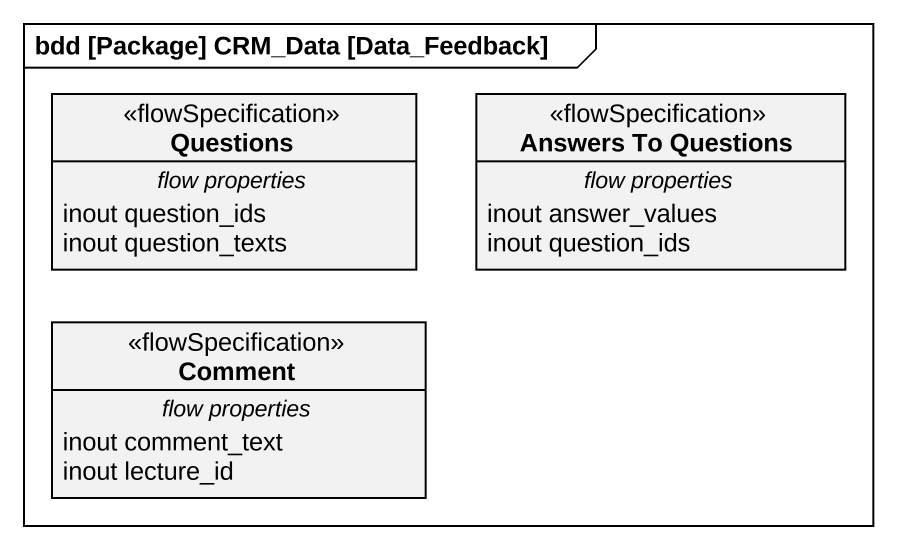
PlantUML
@startuml
mainframe bdd [Package] CRM_Data [Data_Feedback]
hide circle
hide empty members
interface Questions <<flowSpecification>> {
  -- flow properties --
  inout question_ids
  inout question_texts
}
interface "Answers To Questions" as Answers_To_Questions <<flowSpecification>> {
  -- flow properties --
  inout answer_values
  inout question_ids
}
interface Comment <<flowSpecification>> {
  -- flow properties --
  inout comment_text
  inout lecture_id
}
@enduml
